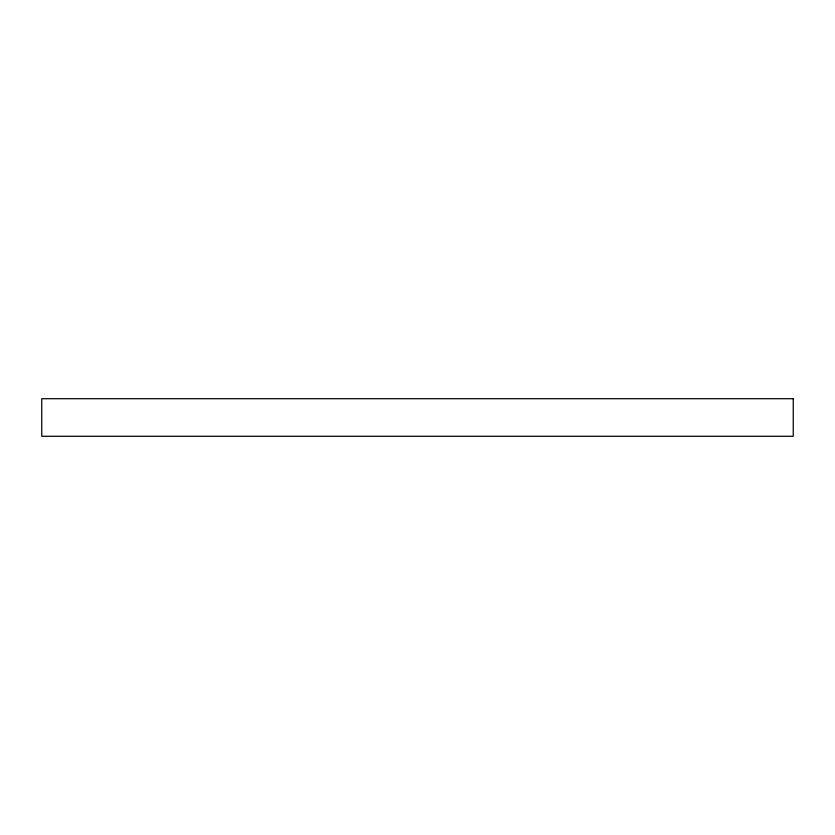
<?xml version="1.0" encoding="UTF-8"?>
<svg xmlns="http://www.w3.org/2000/svg" width="835" height="835" viewBox="0 0 835 835"><rect width="100%" height="100%" fill="white"/><g stroke="black" fill="none" stroke-linecap="round" stroke-linejoin="round"><path stroke-width="1.25" d="M793.25 398.712L41.75 398.712L41.75 436.287L793.25 436.287L793.25 398.712"/></g></svg>
